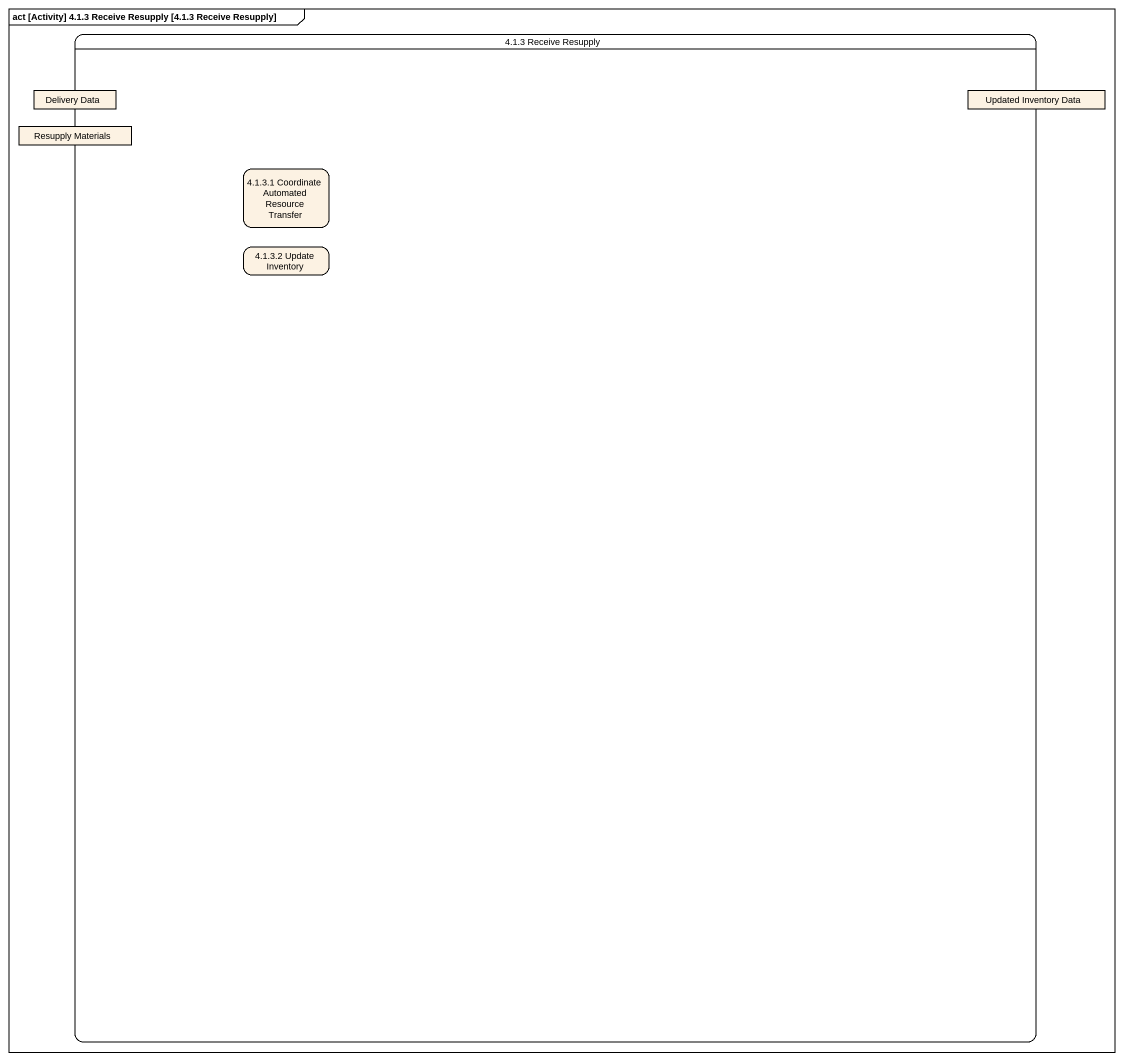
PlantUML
@startuml
mainframe act [Activity] 4.1.3 Receive Resupply [4.1.3 Receive Resupply]
hide empty description
state "4.1.3 Receive Resupply" as s4_1_3_Receive_Resupply {
  state "Resupply Materials" as Resupply_Materials <<object>>
  state "Delivery Data" as Delivery_Data <<object>>
  state "Updated Inventory Data" as Updated_Inventory_Data <<object>>
  state "4.1.3.1 Coordinate Automated Resource Transfer" as s4_1_3_1_Coordinate
  state "4.1.3.2 Update Inventory" as s4_1_3_2_Update_Inventory
}
@enduml
